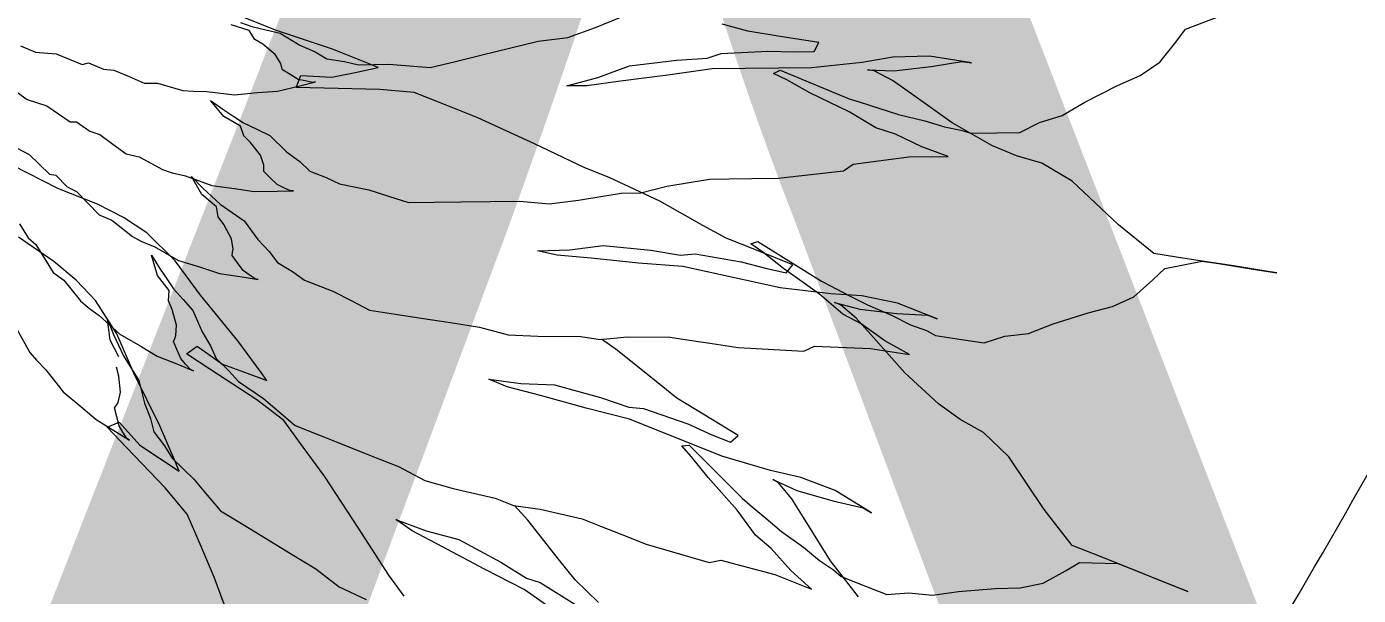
# Model space of a CAD drawing. Extents: x -454308 to 890911, y -14103 to 1343694.
# Drawn here: x 205236.67 to 205241.8, y 658693.7 to 658695.9 of the extents above; entities that cross this region are included whole.
import ezdxf

# ---------------------------------------------------------------- set-up
doc = ezdxf.new("R2010")
doc.units = 0
doc.header["$MEASUREMENT"] = 0
for name, color, linetype, lineweight in [('AR_Vegetacion', 105, 'Continuous', 5), ('TEXTO', 7, 'Continuous', 15), ('Vegetacion_', 105, 'Continuous', 5)]:
    doc.layers.add(name, color=color, linetype=linetype, lineweight=lineweight)
doc.styles.add('ARIAL', font='arial.ttf')

# ---------------------------------------------------------------- blocks, each defined once
blk = doc.blocks.new('AGAVE AZUL')
at = {"layer": 'Vegetacion_', "color": 47}
for p, q in [((1.250113944406621, 1.069685150443547), (1.272055535460822, 1.109182846772455)), ((1.251489041547757, 1.050439851107512), (1.250113944406621, 1.069685150443547)), ((1.252095807576552, 1.020306402144342), (1.251489041547757, 1.050439851107512)), ((1.244728276855312, 0.9934674354408344), (1.252095807576552, 1.020306402144342)), ((1.231914986099582, 0.9670087900121871), (1.244728276855312, 0.9934674354408344)), ((1.215419154963456, 0.9271307724811777), (1.231914986099582, 0.9670087900121871)), ((1.205135907977819, 0.8977592746923619), (1.215419154963456, 0.9271307724811777)), ((1.511243222397752, 0.9157366959661886), (1.471693289175164, 0.8916137875021377)), ((1.498059911362361, 0.907695726473321), (1.517834026017226, 0.91975666099097)), ((1.517834026017226, 0.91975666099097), (1.511243222397752, 0.9157366959661886)), ((1.189795023703482, 0.8742137043118419), (1.205135907977819, 0.8977592746923619)), ((1.458509978139773, 0.8835728179656144), (1.498059911362361, 0.907695726473321)), ((1.471693289175164, 0.8916137875021377), (1.442031265294645, 0.8735218660985993)), ((1.442031265294645, 0.8735218660985993), (1.458509978139773, 0.8835728179656144)), ((1.083227852999698, 0.8760982612548105), (1.040382518025581, 0.8499653702856449)), ((1.049704310717061, 0.8420949789397127), (1.073339943774045, 0.8700672743398172)), ((1.073339943774045, 0.8700672743398172), (1.083227852999698, 0.8760982612548105)), ((1.179895942215808, 0.8502862812420062), (1.189795023703482, 0.8742137043118419)), ((1.413812171318568, 0.8382346988910285), (1.442031265294645, 0.8735218660985993)), ((1.442031265294645, 0.8735218660985993), (1.415664643107448, 0.8574399271710718)), ((1.040382518025581, 0.8499653702856449), (1.008145330823027, 0.8212659377713862)), ((1.15949346346315, 0.8325651067680155), (1.179895942215808, 0.8502862812420062)), ((1.415664643107448, 0.8574399271710718), (1.392593422729988, 0.8433679707195552)), ((1.019477874098811, 0.8101027183111), (1.049704310717061, 0.8420949789397127)), ((1.136178282147739, 0.8123140187344688), (1.15949346346315, 0.8325651067680155)), ((1.223157538683154, 0.8394382216029044), (1.194782619131729, 0.8266489216875925)), ((1.264152106072288, 0.8463669236043643), (1.223157538683154, 0.8394382216029044)), ((1.33898166124709, 0.8422996775880165), (1.264152106072288, 0.8463669236043643)), ((1.392593422729988, 0.8433679707195552), (1.33898166124709, 0.8422996775880165)), ((1.411959699471481, 0.8190294706837449), (1.413812171318568, 0.8382346988910285)), ((1.008145330823027, 0.8212659377713862), (0.9845096977078356, 0.7932936423712817)), ((1.164397903543431, 0.8171547175988962), (1.111508084519301, 0.8074899352031935)), ((1.194782619131729, 0.8266489216875925), (1.164397903543431, 0.8171547175988962)), ((1.40753451740602, 0.7892165426419524), (1.411959699471481, 0.8190294706837449)), ((0.9951202985830605, 0.7907269120732963), (1.019477874098811, 0.8101027183111)), ((1.051305519358721, 0.8024016768722504), (1.02550501388032, 0.8002211163657194)), ((1.111508084519301, 0.8074899352031935), (1.051305519358721, 0.8024016768722504)), ((1.107802449783776, 0.7978862404670508), (1.124904103577137, 0.8076318950443238)), ((1.124904103577137, 0.8076318950443238), (1.136178282147739, 0.8123140187344688)), ((0.9845096977078356, 0.7932936423712817), (0.9431097457418218, 0.7499653169907106)), ((1.001711102202535, 0.7947468771708373), (0.9951202985830605, 0.7907269120732963)), ((1.02550501388032, 0.8002211163657194), (1.001711102202535, 0.7947468771708373)), ((1.056878260395024, 0.774094214921206), (1.085254092642572, 0.788521993203176)), ((1.085254092642572, 0.788521993203176), (1.107802449783776, 0.7978862404670508)), ((1.395795840362553, 0.7639813668174611), (1.40753451740602, 0.7892165426419524)), ((0.9303335234289989, 0.7783250101019803), (0.8907835903228261, 0.754202101710689)), ((0.933065261633601, 0.7664334256078291), (0.9303335234289989, 0.7783250101019803)), ((1.034331410075538, 0.7647312765002425), (1.056878260395024, 0.774094214921206)), ((1.098510134383105, 0.7438253683612857), (1.133485166647006, 0.7742039637487323)), ((1.133485166647006, 0.7742039637487323), (1.102578347024973, 0.7626901239382278)), ((1.133485166647006, 0.7742039637487323), (1.133485166647006, 0.7742039637487323)), ((0.8907835903228261, 0.754202101710689), (0.8578261646907777, 0.7341001977147243)), ((0.9152977406629361, 0.7510788125036925), (0.933065261633601, 0.7664334256078291)), ((1.000511324615218, 0.7506851282778371), (1.011784559697844, 0.7553683379774156)), ((1.011784559697844, 0.7553683379774156), (1.034331410075538, 0.7647312765002425)), ((1.069142427062616, 0.7540880505221139), (1.046596520172898, 0.7447240258734382)), ((1.102578347024973, 0.7626901239382278), (1.069142427062616, 0.7540880505221139)), ((1.378751010808628, 0.7400290364857938), (1.395795840362553, 0.7639813668174611)), ((0.9431097457418218, 0.7499653169907106), (0.8542794997338206, 0.6731916850512789)), ((0.8909401651471853, 0.7317030061640253), (0.9152977406629361, 0.7510788125036925)), ((0.9165368875255808, 0.723736412863218), (1.000511324615218, 0.7506851282778371)), ((1.010630556498654, 0.7390348048902524), (0.9604762047529221, 0.7261322376980388)), ((1.046596520172898, 0.7447240258734382), (1.010630556498654, 0.7390348048902524)), ((1.054021693242248, 0.6949647335968621), (1.098510134383105, 0.7438253683612857)), ((1.355838069110177, 0.7034590239309182), (1.378751010808628, 0.7400290364857938)), ((0.8578261646907777, 0.7341001977147243), (0.829451244790107, 0.721310898061347)), ((0.8508265683194622, 0.6936785307152604), (0.8909401651471853, 0.7317030061640253)), ((0.9132370058796369, 0.7157598068260995), (0.9165368875255808, 0.723736412863218)), ((0.9604762047529221, 0.7261322376980388), (0.9299544941168278, 0.7200613867134962)), ((0.9299544941168278, 0.7200613867134962), (0.9132370058796369, 0.7157598068260995)), ((0.8416606014361605, 0.6790510546234145), (0.8508265683194622, 0.6936785307152604)), ((1.050337646040134, 0.6815440528553154), (1.054021693242248, 0.6949647335968621)), ((1.340802286285907, 0.676212826216215), (1.355838069110177, 0.7034590239309182)), ((0.8160166708403267, 0.6543713984392525), (0.8416606014361605, 0.6790510546234145)), ((0.997106576920487, 0.6250897507816262), (1.050337646040134, 0.6815440528553154)), ((1.321750863222405, 0.6555541743837239), (1.340802286285907, 0.676212826216215)), ((0.7179620173992589, 0.6217309804887918), (0.7413120699930005, 0.6668194389167184)), ((0.8542794997338206, 0.6731916850512789), (0.8194696021382697, 0.6338845528771344)), ((0.7779113714350387, 0.6130542835708184), (0.8160166708403267, 0.6543713984392525)), ((1.308001435536426, 0.6336118265862751), (1.321750863222405, 0.6555541743837239)), ((0.8194696021382697, 0.6338845528771344), (0.7813633480109274, 0.5925651705292694)), ((1.284930214984342, 0.6195398702366219), (1.308001435536426, 0.6336118265862751)), ((0.7005979848909192, 0.5913907515896426), (0.7179620173992589, 0.6217309804887918)), ((0.7582938317209482, 0.578494253448298), (0.7779113714350387, 0.6130542835708184)), ((0.973789888783358, 0.6048373539779277), (0.997106576920487, 0.6250897507816262)), ((1.247341430163942, 0.6195653915892763), (1.199742293450981, 0.6036602695785405)), ((1.207071138778701, 0.5939069673440827), (1.236356431618333, 0.6158947842013731)), ((1.236356431618333, 0.6158947842013731), (1.247341430163942, 0.6195653915892763)), ((1.258565296826418, 0.6034589705341205), (1.284930214984342, 0.6195398702366219)), ((0.9533874099724926, 0.587116179503937), (0.973789888783358, 0.6048373539779277)), ((1.199742293450981, 0.6036602695785405), (1.161910282098688, 0.5828845007308701)), ((1.22818133054534, 0.5939635381764674), (1.246668340871111, 0.6007218509876111)), ((1.246668340871111, 0.6007218509876111), (1.258565296826418, 0.6034589705341205)), ((0.6770007010782138, 0.5655991382482171), (0.7005979848909192, 0.5913907515896426)), ((0.7813633480109274, 0.5925651705292694), (0.7544323132606223, 0.5625828926386021)), ((0.9359006473096088, 0.5719275361734617), (0.9533874099724926, 0.587116179503937)), ((1.161910282098688, 0.5828845007308701), (1.132624989259057, 0.5608966838881315)), ((1.170463775692042, 0.569472500395932), (1.207071138778701, 0.5939069673440827)), ((1.174003452353645, 0.5789938665802765), (1.204387418634724, 0.5884892990106891)), ((1.204387418634724, 0.5884892990106891), (1.22818133054534, 0.5939635381764674)), ((0.6565200429176912, 0.5375332171788614), (0.6770007010782138, 0.5655991382482171)), ((0.736665541306138, 0.5472270514110278), (0.7582938317209482, 0.578494253448298)), ((0.9030714934342541, 0.5331920137650741), (0.9359006473096088, 0.5719275361734617)), ((1.027230950829107, 0.5527366391725081), (1.114522829593625, 0.5653091192762076)), ((1.114522829593625, 0.5653091192762076), (1.126419036416337, 0.568047466873395)), ((1.126419036416337, 0.568047466873395), (1.150211244414095, 0.5735206668141473)), ((1.14239446335705, 0.5560253052644839), (1.170463775692042, 0.569472500395932)), ((1.150211244414095, 0.5735206668141473), (1.174003452353645, 0.5789938665802765)), ((1.210006720735691, 0.5422082623226743), (1.24955665395828, 0.5663311707867251)), ((1.24955665395828, 0.5663311707867251), (1.217162891698536, 0.5601308340083051)), ((1.24955665395828, 0.5663311707867251), (1.24955665395828, 0.5663311707867251)), ((0.7544323132606223, 0.5625828926386021), (0.736665541306138, 0.5472270514110278)), ((1.022647490026429, 0.5454217674523534), (1.027230950829107, 0.5527366391725081)), ((1.076474251924083, 0.5584041946385696), (1.032536150421947, 0.5437223975859524)), ((1.122558267088607, 0.5521348779257096), (1.070954803086352, 0.5477739454327093)), ((1.076481482712552, 0.5462028781876143), (1.076474251924083, 0.5584041946385696)), ((1.132624989259057, 0.5608966838881315), (1.08259480347624, 0.5279075899125019)), ((1.158969373384025, 0.5517487083088781), (1.122558267088607, 0.5521348779257096)), ((1.149716533778701, 0.5584719551225135), (1.14239446335705, 0.5560253052644839)), ((1.174132041749544, 0.5584945090049587), (1.149716533778701, 0.5584719551225135)), ((1.182760832132772, 0.5572231362421007), (1.158969373384025, 0.5517487083088781)), ((1.199767956044525, 0.5548584639873297), (1.174132041749544, 0.5584945090049587)), ((1.217162891698536, 0.5601308340083051), (1.182760832132772, 0.5572231362421007)), ((1.259586503496394, 0.5463743259715557), (1.199767956044525, 0.5548584639873297)), ((1.375550906348508, 0.5525832620005531), (1.34503653930733, 0.5464533634331019)), ((1.417057502898388, 0.5501824515486078), (1.375550906348508, 0.5525832620005531)), ((1.489089142240118, 0.5295076413567585), (1.417057502898388, 0.5501824515486078)), ((1.614815788285341, 0.5430465150966484), (1.658753889845684, 0.5577283121783694)), ((1.673399923660327, 0.5626222445243911), (1.629461822158191, 0.5479404474135663)), ((1.658753889845684, 0.5577283121783694), (1.680721994140185, 0.5650688944115245)), ((1.680721994140185, 0.5650688944115245), (1.673399923660327, 0.5626222445243911)), ((0.6360393848153763, 0.5094672960367461), (0.6565200429176912, 0.5375332171788614)), ((1.032536150421947, 0.5437223975859524), (0.9959220123128034, 0.5314878829631198)), ((1.039848145272117, 0.5468762304044503), (1.022647490026429, 0.5454217674523534)), ((1.027664472581819, 0.5217565019374888), (1.055733784800395, 0.5352036971416965)), ((1.070954803086352, 0.5477739454327093), (1.039848145272117, 0.5468762304044503)), ((1.055733784800395, 0.5352036971416965), (1.076481482712552, 0.5462028781876143)), ((1.157995418820065, 0.501447895232559), (1.210006720735691, 0.5422082623226743)), ((1.313298960973043, 0.5439841598090425), (1.259586503496394, 0.5463743259715557)), ((1.34503653930733, 0.5464533634331019), (1.313298960973043, 0.5439841598090425)), ((1.561122218496166, 0.5088348279932688), (1.596508719376288, 0.5369292577779561)), ((1.596508719376288, 0.5369292577779561), (1.567216651688796, 0.5271413930859126)), ((1.629461822158191, 0.5479404474135663), (1.596508719376288, 0.5369292577779561)), ((1.596508719376288, 0.5369292577779561), (1.614815788285341, 0.5430465150966484)), ((0.8848139495239593, 0.5071149982504721), (0.9030714934342541, 0.5331920137650741)), ((0.9654076452134177, 0.5253579844102205), (0.9080390344606712, 0.51432424108134)), ((0.9959220123128034, 0.5314878829631198), (0.9654076452134177, 0.5253579844102205)), ((1.08259480347624, 0.5279075899125019), (0.978863361175172, 0.4729094896574679)), ((0.9800725666573271, 0.49365006341759), (1.027664472581819, 0.5217565019374888)), ((1.541585619153921, 0.5185768533665396), (1.489089142240118, 0.5295076413567585)), ((1.567216651688796, 0.5271413930859126), (1.541585619153921, 0.5185768533665396)), ((0.6178340938058682, 0.4845194523186365), (0.6360393848153763, 0.5094672960367461)), ((0.9080390344606712, 0.51432424108134), (0.8445711085805669, 0.4971845173240581)), ((0.8673256800393574, 0.4919250460916373), (0.8848139495239593, 0.5071149982504721)), ((1.555027785361744, 0.490528262929729), (1.561122218496166, 0.5088348279932688)), ((0.8152790408930741, 0.4873966525155993), (0.7518115709535778, 0.4702555643125379)), ((0.8445711085805669, 0.4971845173240581), (0.8152790408930741, 0.4873966525155993)), ((0.8344965261640027, 0.4531895237560093), (0.8673256800393574, 0.4919250460916373)), ((0.9678715876652859, 0.4814388343475002), (0.9800725666573271, 0.49365006341759)), ((1.090228095650673, 0.4420388590333459), (1.152125602820888, 0.4888291737697728)), ((1.152125602820888, 0.4888291737697728), (1.157995418820065, 0.501447895232559)), ((1.544056792394258, 0.4624563867801044), (1.555027785361744, 0.490528262929729)), ((0.5996288029127754, 0.4595716086732864), (0.6178340938058682, 0.4845194523186365)), ((0.978863361175172, 0.4729094896574679), (0.9361547899316065, 0.4423684099419916)), ((0.9373639954719692, 0.4631089835856983), (0.9678715876652859, 0.4814388343475002)), ((0.5797409953083843, 0.4454085353318078), (0.5996288029127754, 0.4595716086732864)), ((0.7518115709535778, 0.4702555643125379), (0.6810215746518224, 0.4506691905808111)), ((0.8909943890757859, 0.4313445789121033), (0.9373639954719692, 0.4631089835856983)), ((1.526979253569152, 0.4404798468131048), (1.544056792394258, 0.4624563867801044)), ((0.559855526429601, 0.4312462261987093), (0.5797409953083843, 0.4454085353318078)), ((0.6810215746518224, 0.4506691905808111), (0.6407445084187202, 0.4372107184572087)), ((0.8107956725289114, 0.4274930520005), (0.8344965261640027, 0.4531895237560093)), ((0.9361547899316065, 0.4423684099419916), (0.8897837464464828, 0.4106020081635506)), ((1.063861473463476, 0.4259569200476108), (1.090228095650673, 0.4420388590333459)), ((1.505016031267587, 0.4209386798720516), (1.526979253569152, 0.4404798468131048)), ((0.5331416171393357, 0.4077289205997658), (0.559855526429601, 0.4312462261987093)), ((0.604130370367784, 0.4249762038634799), (0.5711821494041942, 0.4017644295490754)), ((0.6407445084187202, 0.4372107184572087), (0.604130370367784, 0.4249762038634799)), ((0.7820347314118408, 0.407622285256366), (0.8107956725289114, 0.4274930520005)), ((0.8641546069411561, 0.4020381010159326), (0.8909943890757859, 0.4313445789121033)), ((1.040790253086016, 0.4118849636834057), (1.063861473463476, 0.4259569200476108)), ((0.5418779689352959, 0.416378466074093), (0.4979398675495759, 0.4016966690360277)), ((0.5357839916832745, 0.3980705365211179), (0.5528629675973207, 0.4200490734328923)), ((0.5528629675973207, 0.4200490734328923), (0.5418779689352959, 0.416378466074093)), ((0.8897837464464828, 0.4106020081635506), (0.8568374183960259, 0.3873908664354531)), ((1.021016138489358, 0.3998240291512047), (1.040790253086016, 0.4118849636834057)), ((1.474515213980339, 0.3904088770032104), (1.505016031267587, 0.4209386798720516)), ((0.4979398675495759, 0.4016966690360277), (0.4332564171054401, 0.3760149591362278)), ((0.5001956189516932, 0.3887593826184457), (0.5178068825625814, 0.3998027663728863)), ((0.5178068825625814, 0.3998027663728863), (0.5331416171393357, 0.4077289205997658)), ((0.5187064529163763, 0.3760939964959107), (0.5357839916832745, 0.3980705365211179)), ((0.5711821494041942, 0.4017644295490754), (0.5199359831749462, 0.360234713920363)), ((0.7558038338902406, 0.3848386659337848), (0.7820347314118408, 0.407622285256366)), ((0.8360901765991002, 0.3763903211329307), (0.8641546069411561, 0.4020381010159326)), ((0.982188896741718, 0.3671034034887271), (1.021016138489358, 0.3998240291512047)), ((1.336040332214907, 0.3948758988080954), (1.286455779802054, 0.3871284555898455)), ((1.292056124832015, 0.376289866555453), (1.324597136583179, 0.3930879325307615)), ((1.324597136583179, 0.3930879325307615), (1.336040332214907, 0.3948758988080954)), ((0.4386082876008004, 0.3763524585920095), (0.4655671038781293, 0.3805746148973412)), ((0.4655671038781293, 0.3805746148973412), (0.4840196260483935, 0.3862256135289499)), ((0.4840196260483935, 0.3862256135289499), (0.5001956189516932, 0.3887593826184457)), ((0.7295729364268482, 0.3620550466839632), (0.7558038338902406, 0.3848386659337848)), ((0.8568374183960259, 0.3873908664354531), (0.8360901765991002, 0.3763903211329307)), ((1.286455779802054, 0.3871284555898455), (1.245689705014229, 0.3729502747992228)), ((1.453774746973068, 0.367208379549993), (1.474515213980339, 0.3904088770032104)), ((0.4332564171054401, 0.3760149591362278), (0.3856572803924792, 0.3601098371109401)), ((0.40793765662238, 0.3605009979037277), (0.423272391082719, 0.3684271523052303)), ((0.423272391082719, 0.3684271523052303), (0.4386082876008004, 0.3763524585920095)), ((0.4894211601931602, 0.354106179682276), (0.5187064529163763, 0.3760939964959107)), ((0.7062562484061345, 0.3418026499384723), (0.7295729364268482, 0.3620550466839632)), ((0.9598396188230254, 0.3444349579476693), (0.982188896741718, 0.3671034034887271)), ((1.157368187210523, 0.3630553201764997), (1.111597376002464, 0.3559037629856903)), ((1.155341271776706, 0.351023537627043), (1.157368187210523, 0.3630553201764997)), ((1.245689705014229, 0.3729502747992228), (1.21314869337948, 0.3561522087074991)), ((1.251887630613055, 0.3583000282342255), (1.292056124832015, 0.376289866555453)), ((1.430591118114535, 0.3513258112761832), (1.453774746973068, 0.367208379549993)), ((0.4087777528329752, 0.3551094607209961), (0.3880510255694389, 0.3463395368999045)), ((0.3948771271971054, 0.3556937690264022), (0.40793765662238, 0.3605009979037277)), ((0.4204029966495, 0.3514046148593479), (0.4087777528329752, 0.3551094607209961)), ((0.4311858200235292, 0.3530930021333916), (0.4204029966495, 0.3514046148593479)), ((0.450478438520804, 0.3533524634804053), (0.4311858200235292, 0.3530930021333916)), ((0.4621036822791211, 0.3496476176187571), (0.450478438520804, 0.3533524634804053)), ((0.4652191458735615, 0.3473741578018235), (0.4621036822791211, 0.3496476176187571)), ((0.4683357714675367, 0.3450998500447895), (0.4652191458735615, 0.3473741578018235)), ((0.4791209333925508, 0.3467890016581805), (0.4683357714675367, 0.3450998500447895)), ((0.489903756941203, 0.3484773887430492), (0.4791209333925508, 0.3467890016581805)), ((0.4943117256625555, 0.3394702219193277), (0.4894211601931602, 0.354106179682276)), ((0.4975722935050726, 0.3524408480843704), (0.489903756941203, 0.3484773887430492)), ((0.5199359831749462, 0.360234713920363), (0.4943117256625555, 0.3394702219193277)), ((0.4961370080709457, 0.343928773287189), (0.5075161972781643, 0.3595223848060414)), ((0.5052396536339074, 0.356402695102588), (0.4975722935050726, 0.3524408480843704)), ((0.5075161972781643, 0.3595223848060414), (0.5052396536339074, 0.356402695102588)), ((0.9839415344758891, 0.347671533072571), (0.9608301580883563, 0.3454396429842745)), ((1.042346758767962, 0.3489871255842445), (0.9839415344758891, 0.347671533072571)), ((1.073456019337755, 0.3499442860447743), (1.042346758767962, 0.3489871255842445)), ((1.111597376002464, 0.3559037629856903), (1.073456019337755, 0.3499442860447743)), ((1.133050266769715, 0.3436370607923891), (1.155341271776706, 0.351023537627043)), ((1.21314869337948, 0.3561522087074991), (1.158319092763122, 0.3319651315359806)), ((1.221969365025871, 0.349720357957267), (1.251887630613055, 0.3583000282342255)), ((1.229596847726498, 0.350912130157667), (1.221969365025871, 0.349720357957267)), ((1.253674456384033, 0.3468641318868322), (1.229596847726498, 0.350912130157667)), ((1.278345479804557, 0.3390052811118949), (1.253674456384033, 0.3468641318868322)), ((1.41228893114021, 0.3330079693078005), (1.430591118114535, 0.3513258112761832)), ((0.4802082608221099, 0.3221006191852211), (0.4961370080709457, 0.343928773287189)), ((0.4943117256625555, 0.3394702219193277), (0.4943117256625555, 0.3394702219193277)), ((0.4943117256625555, 0.3394702219193277), (0.4943117256625555, 0.3394702219193277)), ((0.4943117256625555, 0.3394702219193277), (0.4943117256625555, 0.3394702219193277)), ((0.4943117256625555, 0.3394702219193277), (0.4943117256625555, 0.3394702219193277)), ((0.4943117256625555, 0.3394702219193277), (0.4943117256625555, 0.3394702219193277)), ((0.4943117256625555, 0.3394702219193277), (0.4943117256625555, 0.3394702219193277)), ((0.4943117256625555, 0.3394702219193277), (0.4943117256625555, 0.3394702219193277)), ((0.4943117256625555, 0.3394702219193277), (0.4943117256625555, 0.3394702219193277)), ((0.6829395603272133, 0.3215502529164951), (0.7062562484061345, 0.3418026499384723)), ((0.9012365585076623, 0.2996523584261013), (0.9400638001970947, 0.3323729841322347)), ((0.9400638001970947, 0.3323729841322347), (0.9598396188230254, 0.3444349579476693)), ((1.158319092763122, 0.3319651315359806), (1.046870649617631, 0.2950294077272702)), ((1.051520533335861, 0.3152781647477241), (1.103132001298945, 0.3350573905154306)), ((1.103132001298945, 0.3350573905154306), (1.133050266769715, 0.3436370607923891)), ((1.335912589682266, 0.3206676946829248), (1.278345479804557, 0.3390052811118949)), ((1.386657898547128, 0.3244434295447718), (1.41228893114021, 0.3330079693078005)), ((0.4634370788116939, 0.3056632380721567), (0.4802082608221099, 0.3221006191852211)), ((0.6603912031860091, 0.3121860056526202), (0.6829395603272133, 0.3215502529164951)), ((1.037454591307323, 0.3052718026556249), (1.051520533335861, 0.3152781647477241)), ((1.114447144558653, 0.3107676701147284), (1.120548352657352, 0.3168742831294367)), ((1.120548352657352, 0.3168742831294367), (1.208443443290889, 0.3096360238232592)), ((1.32563060161192, 0.3121856293109886), (1.345159969874658, 0.3146449204614328)), ((1.388474963081535, 0.3093567316645931), (1.335912589682266, 0.3206676946829248)), ((1.345159969874658, 0.3146449204614328), (1.357367723889183, 0.3146561973662756)), ((1.357367723889183, 0.3146561973662756), (1.386657898547128, 0.3244434295447718)), ((0.4443917060852982, 0.2861093918290862), (0.4634370788116939, 0.3056632380721567)), ((0.606554311234504, 0.2858640665763232), (0.6378452962380834, 0.302821981091256)), ((0.6378452962380834, 0.302821981091256), (0.6603912031860091, 0.3121860056526202)), ((0.8735835813567974, 0.2782665695667674), (0.9012365585076623, 0.2996523584261013)), ((1.004318193125073, 0.2922842808293353), (1.037454591307323, 0.3052718026556249)), ((1.131538233254105, 0.3083443058239936), (1.114447144558653, 0.3107676701147284)), ((1.162059831083752, 0.3022728878095222), (1.131538233254105, 0.3083443058239936)), ((1.213334008702077, 0.2950000661039667), (1.162059831083752, 0.3022728878095222)), ((1.208443443290889, 0.3096360238232592), (1.220650741364807, 0.3096486651593295)), ((1.220650741364807, 0.3096486651593295), (1.245064356306102, 0.3096705863536044)), ((1.245064356306102, 0.3096705863536044), (1.269477971130982, 0.3096925075042236)), ((1.269477971130982, 0.3096925075042236), (1.301215093641076, 0.3121630756031664)), ((1.301215093641076, 0.3121630756031664), (1.32563060161192, 0.3121856293109886)), ((0.4168377004680224, 0.2679836235001858), (0.4443917060852982, 0.2861093918290862)), ((0.5898368228808977, 0.2815624868053419), (0.606554311234504, 0.2858640665763232)), ((0.9533021117094904, 0.2686945108398504), (1.004318193125073, 0.2922842808293353)), ((1.046870649617631, 0.2950294077272702), (0.999668309406843, 0.2720355238670891)), ((1.248739397211466, 0.2864926425936574), (1.213334008702077, 0.2950000661039667)), ((1.273152556153946, 0.2865159282046079), (1.248739397211466, 0.2864926425936574)), ((1.307335189310834, 0.2816678351919109), (1.273152556153946, 0.2865159282046079)), ((0.4046184296021238, 0.2577840092671977), (0.4168377004680224, 0.2679836235001858)), ((0.4601613556151278, 0.2660189485868614), (0.4739655780140311, 0.2677882197858708)), ((0.4739655780140311, 0.2677882197858708), (0.4906830663094297, 0.2720897996587155)), ((0.4906830663094297, 0.2720897996587155), (0.5074014979763888, 0.2763902932747442)), ((0.5074014979763888, 0.2763902932747442), (0.5346223837113939, 0.274485624377121)), ((0.5346223837113939, 0.274485624377121), (0.5538708591484465, 0.2758732657930523)), ((0.5538708591484465, 0.2758732657930523), (0.5702041820040904, 0.2747307707140862)), ((0.5702041820040904, 0.2747307707140862), (0.5898368228808977, 0.2815624868053419)), ((0.8419125106884167, 0.2634685154444014), (0.8735835813567974, 0.2782665695667674)), ((0.9219523173524067, 0.2442725138207607), (0.9533021117094904, 0.2686945108398504)), ((0.999668309406843, 0.2720355238670891), (0.9486504781525582, 0.248444024426135)), ((1.296357421437278, 0.265795911236637), (1.340295522939414, 0.2804777082892542)), ((1.340295522939414, 0.2804777082892542), (1.307335189310834, 0.2816678351919109)), ((1.340295522939414, 0.2804777082892542), (1.340295522939414, 0.2804777082892542)), ((0.3946745258290321, 0.250702472661942), (0.4046184296021238, 0.2577840092671977)), ((0.4271111081470735, 0.2628622586889833), (0.446358640154358, 0.2642509861871076)), ((0.4514187277527526, 0.2584252813212515), (0.4271111081470735, 0.2628622586889833)), ((0.4271111081470735, 0.2628622586889833), (0.4271111081470735, 0.2628622586889833)), ((0.4271111081470735, 0.2628622586889833), (0.4271111081470735, 0.2628622586889833)), ((0.446358640154358, 0.2642509861871076), (0.4601613556151278, 0.2660189485868614)), ((0.4735804690863006, 0.2623452311345318), (0.4514187277527526, 0.2584252813212515)), ((0.4514187277527526, 0.2584252813212515), (0.4514187277527526, 0.2584252813212515)), ((0.4840848098392598, 0.2561378963982861), (0.4735804690863006, 0.2623452311345318)), ((0.494972372718621, 0.2553757225214213), (0.4840848098392598, 0.2561378963982861)), ((0.5138357393443584, 0.2513203752278059), (0.494972372718621, 0.2553757225214213)), ((0.5243400799809024, 0.245113040535216), (0.5138357393443584, 0.2513203752278059)), ((0.8122504868661053, 0.2453765939972072), (0.8419125106884167, 0.2634685154444014)), ((1.236557305732276, 0.2376795601121557), (1.296357421437278, 0.265795911236637)), ((0.3540599909611046, 0.2277694753975084), (0.3662792619434185, 0.237969089543185)), ((0.3662792619434185, 0.237969089543185), (0.3946745258290321, 0.250702472661942)), ((0.5268691805540584, 0.2422012742426887), (0.5243400799809024, 0.245113040535216)), ((0.5293992243823595, 0.2392884217806568), (0.5268691805540584, 0.2422012742426887)), ((0.5402892373967916, 0.2385264707372698), (0.5293992243823595, 0.2392884217806568)), ((0.5511768003925681, 0.2377642968167493), (0.5402892373967916, 0.2385264707372698)), ((0.5595367695204914, 0.239915198104427), (0.5511768003925681, 0.2377642968167493)), ((0.5562368878163397, 0.2319385920382047), (0.5708109479746781, 0.2445973217654682)), ((0.5678952320013195, 0.2420647904473299), (0.5595367695204914, 0.239915198104427)), ((0.5708109479746781, 0.2445973217654682), (0.5678952320013195, 0.2420647904473299)), ((0.7825884628109634, 0.2272846725063573), (0.8122504868661053, 0.2453765939972072)), ((0.890004942251835, 0.22366217428862), (0.9219523173524067, 0.2442725138207607)), ((0.9486504781525582, 0.248444024426135), (0.9122957253130153, 0.2310500723360747)), ((1.228017817775253, 0.2266902916853724), (1.236557305732276, 0.2376795601121557)), ((0.3171584474039264, 0.2164673946062976), (0.3356086310232058, 0.2221176288403512)), ((0.3356086310232058, 0.2221176288403512), (0.3540599909611046, 0.2277694753975084)), ((0.5358359158854, 0.2142187263343658), (0.5562368878163397, 0.2319385920382047)), ((0.7562218406237662, 0.211202733549726), (0.7825884628109634, 0.2272846725063573)), ((0.9122957253130153, 0.2310500723360747), (0.890004942251835, 0.22366217428862)), ((1.157234596437775, 0.1949039658029506), (1.228017817775253, 0.2266902916853724)), ((0.2887631836347282, 0.2037340114002291), (0.3072145436890423, 0.2093858580010419)), ((0.3072145436890423, 0.2093858580010419), (0.3171584474039264, 0.2164673946062976)), ((0.5158176026307046, 0.2019416266521148), (0.5358359158854, 0.2142187263343658)), ((0.7298552185529843, 0.1951207946221984), (0.7562218406237662, 0.211202733549726)), ((0.2527005597366951, 0.1870387811613909), (0.2842112727230415, 0.1974962443309778)), ((0.2842112727230415, 0.1974962443309778), (0.2887631836347282, 0.2037340114002291)), ((0.4928865868714638, 0.187134613366652), (0.5158176026307046, 0.2019416266521148)), ((0.6822698478354141, 0.1841721274067822), (0.7060613067587838, 0.1896465554418683)), ((0.7060613067587838, 0.1896465554418683), (0.7298552185529843, 0.1951207946221984)), ((1.127942528750282, 0.1851161010672513), (1.157234596437775, 0.1949039658029506)), ((0.2143613922526129, 0.1672238611608918), (0.232812752306927, 0.1728757077762566)), ((0.232812752306927, 0.1728757077762566), (0.2527005597366951, 0.1870387811613909)), ((0.4477923227823339, 0.1684063415850687), (0.4619807106209919, 0.1756196876776812)), ((0.4619807106209919, 0.1756196876776812), (0.4928865868714638, 0.187134613366652)), ((0.4910508025204763, 0.1714753111264145), (0.4678230073768646, 0.1799024502506654)), ((0.4678230073768646, 0.1799024502506654), (0.4678230073768646, 0.1799024502506654)), ((0.4678230073768646, 0.1799024502506654), (0.4678230073768646, 0.1799024502506654)), ((0.4678230073768646, 0.1799024502506654), (0.4870327093522064, 0.1780630457760708)), ((0.4870327093522064, 0.1780630457760708), (0.5009370079496875, 0.1775052587290702)), ((0.5009370079496875, 0.1775052587290702), (0.5148430105764419, 0.1769485108779918)), ((0.5148430105764419, 0.1769485108779918), (0.5320436658221297, 0.1784029738009849)), ((0.5320436658221297, 0.1784029738009849), (0.5492450702004135, 0.1798562085568847)), ((0.5492450702004135, 0.1798562085568847), (0.5757675181375816, 0.173440280075738)), ((0.5757675181375816, 0.173440280075738), (0.5949779690708965, 0.1715996475068096)), ((0.6485897305537947, 0.1726679405946925), (0.6822698478354141, 0.1841721274067822)), ((1.080343392037321, 0.1692109790710674), (1.102311496448237, 0.1765515613333264)), ((1.102311496448237, 0.1765515613333264), (1.127942528750282, 0.1851161010672513)), ((0.3918080457951874, 0.1504400207595609), (0.4059964334592223, 0.1576533669831406)), ((0.4059964334592223, 0.1576533669831406), (0.4365181442117319, 0.1637242179531313)), ((0.4365181442117319, 0.1637242179531313), (0.4477923227823339, 0.1684063415850687)), ((0.5135559061891399, 0.1716458892442461), (0.4910508025204763, 0.1714753111264145)), ((0.4910508025204763, 0.1714753111264145), (0.4910508025204763, 0.1714753111264145)), ((0.5228784480132163, 0.1637742697312206), (0.5135559061891399, 0.1716458892442461)), ((0.533486595726572, 0.1612077282006794), (0.5228784480132163, 0.1637742697312206)), ((0.5514099425636232, 0.1540644738815899), (0.533486595726572, 0.1612077282006794)), ((0.5949779690708965, 0.1715996475068096), (0.6108922693529166, 0.1677502604979964)), ((0.6108922693529166, 0.1677502604979964), (0.6313890753081068, 0.1712134778463223)), ((0.6313890753081068, 0.1712134778463223), (0.6485897305537947, 0.1726679405946925)), ((1.035189766029362, 0.1459871959777956), (1.080343392037321, 0.1692109790710674)), ((0.3169628521427512, 0.1365292701339058), (0.3227927776169963, 0.1415930238545116)), ((0.3227927776169963, 0.1415930238545116), (0.3420403097406961, 0.1429817512653244)), ((0.3420403097406961, 0.1429817512653244), (0.3533144882530905, 0.1476638749118138)), ((0.3533144882530905, 0.1476638749118138), (0.3725605135550722, 0.1490512934651633)), ((0.3725605135550722, 0.1490512934651633), (0.3918080457951874, 0.1504400207595609)), ((0.5607324842712842, 0.146192854266701), (0.5514099425636232, 0.1540644738815899)), ((0.5627407818101346, 0.1429002150653105), (0.5607324842712842, 0.146192854266701)), ((0.5647498285397887, 0.1396063476386189), (0.5627407818101346, 0.1429002150653105)), ((1.008342753222678, 0.1288820346489956), (1.035189766029362, 0.1459871959777956)), ((0.2613642475334927, 0.1240083329867048), (0.2839126045582816, 0.1333725803233392)), ((0.2839126045582816, 0.1333725803233392), (0.3169628521427512, 0.1365292701339058)), ((0.5753604292985983, 0.1370396174570487), (0.5647498285397887, 0.1396063476386189)), ((0.5669171538902447, 0.113814423992153), (0.5899866703548469, 0.1278853410731244)), ((0.5859685769537464, 0.134473075853748), (0.5753604292985983, 0.1370396174570487)), ((0.5945701310993172, 0.1352002129387984), (0.5859685769537464, 0.134473075853748)), ((0.5899866703548469, 0.1278853410731244), (0.6064670871128328, 0.1379373324707558)), ((0.6031699814484455, 0.135926310565992), (0.5945701310993172, 0.1352002129387984)), ((0.6064670871128328, 0.1379373324707558), (0.6031699814484455, 0.135926310565992)), ((0.986372755956836, 0.1215408198586374), (1.008342753222678, 0.1288820346489956)), ((1.032558791572228, 0.126654651347053), (1.009532636264339, 0.1296401504332607)), ((1.089782907569315, 0.114894484035176), (1.032558791572228, 0.126654651347053)), ((0.2421167152933776, 0.1226196057068591), (0.2613642475334927, 0.1240083329867048)), ((0.5451322887092829, 0.1050463175452023), (0.5669171538902447, 0.113814423992153)), ((0.9412191300070845, 0.09831703675081371), (0.986372755956836, 0.1215408198586374)), ((1.120320317451842, 0.1088804291030101), (1.089782907569315, 0.114894484035176)), ((0.4707715219119564, 0.09499927529759589), (0.4380306789535098, 0.09102386339145596)), ((0.5176120309624821, 0.09159017439742456), (0.4707715219119564, 0.09499927529759589)), ((0.4876607125042938, 0.08806770287264953), (0.5200537256896496, 0.09426926778905909)), ((0.5200537256896496, 0.09426926778905909), (0.5451322887092829, 0.1050463175452023)), ((0.909488782461267, 0.0836465165593836), (0.9412191300070845, 0.09831703675081371)), ((1.158829316322226, 0.1061720226971374), (1.120320317451842, 0.1088804291030101)), ((0.4043813304742798, 0.08329872491231072), (0.3567520461510867, 0.06705119300386286)), ((0.3639577276189812, 0.07588139257495641), (0.3758546835160814, 0.0786185120632581)), ((0.3758546835160814, 0.0786185120632581), (0.3950626814621501, 0.07677806842184509)), ((0.4380306789535098, 0.09102386339145596), (0.4043813304742798, 0.08329872491231072)), ((0.4142723833792843, 0.07493866390359472), (0.4294647410861216, 0.07968576602797839)), ((0.4294647410861216, 0.07968576602797839), (0.4605713990749791, 0.08058348104168545)), ((0.4605713990749791, 0.08058348104168545), (0.4724683548556641, 0.08332060067550628)), ((0.4724683548556641, 0.08332060067550628), (0.4876607125042938, 0.08806770287264953)), ((0.5663870022399351, 0.07977269196635461), (0.5176120309624821, 0.09159017439742456)), ((0.6348297849181108, 0.06715982262903708), (0.5663870022399351, 0.07977269196635461)), ((0.8753129242686555, 0.07629465743593755), (0.909488782461267, 0.0836465165593836)), ((1.075252162583638, 0.07337557020582608), (1.09119743242627, 0.07998816237886786)), ((1.09119743242627, 0.07998816237886786), (1.145922488474753, 0.0877424917089229)), ((0.281247605686076, 0.07062274508280098), (0.3050415175384842, 0.07609698411761201)), ((0.3567520461510867, 0.06705119300386286), (0.2978648012503982, 0.05353278531038086)), ((0.3050415175384842, 0.07609698411761201), (0.3381555181113072, 0.07369979263967252)), ((0.3381555181113072, 0.07369979263967252), (0.3447480256436393, 0.07772079702044721)), ((0.3447480256436393, 0.07772079702044721), (0.3639577276189812, 0.07588139257495641)), ((0.3950626814621501, 0.07677806842184509), (0.4142723833792843, 0.07493866390359472)), ((0.5127683437312953, 0.06497586628756835), (0.4920089892111719, 0.07837722223121091)), ((0.4920089892111719, 0.07837722223121091), (0.4920089892111719, 0.07837722223121091)), ((0.4920089892111719, 0.07837722223121091), (0.4920089892111719, 0.07837722223121091)), ((0.4920089892111719, 0.07837722223121091), (0.5103228330845013, 0.07229452744286391)), ((0.5103228330845013, 0.07229452744286391), (0.5237514494801871, 0.06864584119102801)), ((0.5347432229900733, 0.06011649648644379), (0.5127683437312953, 0.06497586628756835)), ((0.5127683437312953, 0.06497586628756835), (0.5127683437312953, 0.06497586628756835)), ((0.5237514494801871, 0.06864584119102801), (0.5371819587890059, 0.06499778745273943)), ((0.5371819587890059, 0.06499778745273943), (0.5542730473680422, 0.06257442313290085)), ((0.6798532829852775, 0.05625126874292619), (0.6348297849181108, 0.06715982262903708)), ((0.8094067184138112, 0.05427227809195756), (0.8423598213121295, 0.06528346771301585)), ((0.8423598213121295, 0.06528346771301585), (0.8753129242686555, 0.07629465743593755)), ((0.9850566504755989, 0.05651414324165671), (1.040052292286418, 0.06811574643870699)), ((1.040052292286418, 0.06811574643870699), (1.075252162583638, 0.07337557020582608)), ((1.19902541639749, 0.07240442841066397), (1.08214319817489, 0.06128911365158274)), ((0.5420725242001936, 0.05036182980620652), (0.5347432229900733, 0.06011649648644379)), ((0.551839649269823, 0.04549118302747956), (0.5420725242001936, 0.05036182980620652)), ((0.5542730473680422, 0.06257442313290085), (0.5713645918294787, 0.06014969448369811)), ((0.5713645918294787, 0.06014969448369811), (0.5957845257944427, 0.04797302787119406)), ((0.5957845257944427, 0.04797302787119406), (0.6140988256083801, 0.04188896872437908)), ((0.6649629019084387, 0.04397961881113588), (0.6911096425028518, 0.05352401277559693)), ((0.6911096425028518, 0.05352401277559693), (0.6798532829852775, 0.05625126874292619)), ((0.780114650784526, 0.04448441339991405), (0.8094067184138112, 0.05427227809195756)), ((0.9490448217256926, 0.03970962800303823), (0.9850566504755989, 0.05651414324165671)), ((1.030998058035038, 0.04941669787149294), (0.9760003244737163, 0.03781379958309117)), ((1.08214319817489, 0.06128911365158274), (1.030998058035038, 0.04941669787149294)), ((0.5677152134594508, 0.0345258327688498), (0.551839649269823, 0.04549118302747956)), ((0.5750445146695711, 0.02477116610316443), (0.5677152134594508, 0.0345258327688498)), ((0.6023261233931407, 0.03136966981037403), (0.6388184396200813, 0.03443615311334725)), ((0.6140988256083801, 0.04188896872437908), (0.6287516344455071, 0.03458294887605007)), ((0.6287516344455071, 0.03458294887605007), (0.6495042141177692, 0.03338154517041403)), ((0.6388184396200813, 0.03443615311334725), (0.6649629019084387, 0.04397961881113588)), ((0.6495042141177692, 0.03338154517041403), (0.6665953026968054, 0.03095818079236778)), ((0.6665953026968054, 0.03095818079236778), (0.7019939163001254, 0.03465070938909776)), ((0.7019939163001254, 0.03465070938909776), (0.7264070752426051, 0.03467399502915214)), ((0.7264070752426051, 0.03467399502915214), (0.7508225832134485, 0.03469654873697436)), ((0.7508225832134485, 0.03469654873697436), (0.780114650784526, 0.04448441339991405)), ((0.913301688444335, 0.02675396173071931), (0.9490448217256926, 0.03970962800303823)), ((0.9760003244737163, 0.03781379958309117), (0.9366793669760227, 0.02897751467753551)), ((0.5762668141396716, 0.02111319990581251), (0.5750445146695711, 0.02477116610316443)), ((0.5774895694921724, 0.01745386930633686), (0.5762668141396716, 0.02111319990581251)), ((0.5872590435901657, 0.01258249085731222), (0.5774895694921724, 0.01745386930633686)), ((0.5986924403114244, 0.01637216201561387), (0.6023261233931407, 0.03136966981037403)), ((0.631433283444494, 0.02034757416913635), (0.5986924403114244, 0.01637216201561387)), ((0.5986924403114244, 0.01637216201561387), (0.5986924403114244, 0.01637216201561387)), ((0.5986924403114244, 0.01637216201561387), (0.5986924403114244, 0.01637216201561387)), ((0.5986924403114244, 0.01637216201561387), (0.5986924403114244, 0.01637216201561387)), ((0.5986924403114244, 0.01637216201561387), (0.5986924403114244, 0.01637216201561387)), ((0.5986924403114244, 0.01637216201561387), (0.5986924403114244, 0.01637216201561387)), ((0.5986924403114244, 0.01637216201561387), (0.5986924403114244, 0.01637216201561387)), ((0.5986924403114244, 0.01637216201561387), (0.5986924403114244, 0.01637216201561387)), ((0.5986924403114244, 0.01637216201561387), (0.5986924403114244, 0.01637216201561387)), ((0.6969133683596738, 0.02830026618539705), (0.631433283444494, 0.02034757416913635)), ((0.7371590974507853, 0.03045735091654933), (0.6969133683596738, 0.02830026618539705)), ((0.774677709385287, 0.02136712433639332), (0.7371590974507853, 0.03045735091654933)), ((0.8159497341839597, 0.01136749922807212), (0.774677709385287, 0.02136712433639332)), ((0.9366793669760227, 0.02897751467753551), (0.913301688444335, 0.02675396173071931)), ((0.3492236918536946, 0.006259954952838598), (0.3675375358434394, 0.0001772601499396842)), ((0.3675375358434394, 0.0001772601499396842), (0.3797452896251343, 0.0001885369820229243)), ((0.3797452896251343, 0.0001885369820229243), (0.3980572405853309, -0.005894790363527136)), ((0.573842540034093, -0.008170724311639788), (0.5994716794230044, 0.0003931828796339687)), ((0.5970261687180027, 0.007711843962169951), (0.5872590435901657, 0.01258249085731222)), ((0.6055728874634951, 0.006499795879790327), (0.5970261687180027, 0.007711843962169951)), ((0.5994716794230044, 0.0003931828796339687), (0.617780641419813, 0.006511072682769736)), ((0.6141177133540623, 0.00528711524020764), (0.6055728874634951, 0.006499795879790327)), ((0.617780641419813, 0.006511072682769736), (0.6141177133540623, 0.00528711524020764)), ((0.8863269793218933, -0.009653751712903613), (0.8159497341839597, 0.01136749922807212)), ((0.4085967029677704, -0.001619756603759015), (0.3585419357987121, -0.006820843078457983)), ((0.3980572405853309, -0.005894790363527136), (0.4163710847496986, -0.01197748526828946)), ((0.4431214211508632, -0.001603973669261904), (0.4085967029677704, -0.001619756603759015)), ((0.4163710847496986, -0.01197748526828946), (0.4322398738004267, -0.01074288333256845)), ((0.4322398738004267, -0.01074288333256845), (0.4627614716300741, -0.01681430150711094)), ((0.4759232203941792, -0.005040347026806558), (0.4431214211508632, -0.001603973669261904)), ((0.474969225586392, -0.01680302460226812), (0.4908380147535354, -0.01556842268109904)), ((0.5208195858867839, -0.01882336626658798), (0.4759232203941792, -0.005040347026806558)), ((0.4908380147535354, -0.01556842268109904), (0.5237978925579228, -0.01675718525439152)), ((0.5192925466108136, -0.02949447674109251), (0.5010577886132523, -0.01281992296935641)), ((0.5010577886132523, -0.01281992296935641), (0.5010577886132523, -0.01281992296935641)), ((0.5010577886132523, -0.01281992296935641), (0.5010577886132523, -0.01281992296935641)), ((0.5010577886132523, -0.01281992296935641), (0.5181013295077719, -0.02187054571186309)), ((0.5237978925579228, -0.01675718525439152), (0.5506497874157503, -0.01185260860438575)), ((0.5506497874157503, -0.01185260860438575), (0.573842540034093, -0.008170724311639788)), ((0.9492016166914254, -0.02885574725587503), (0.8863269793218933, -0.009653751712903613)), ((0.4627614716300741, -0.01681430150711094), (0.474969225586392, -0.01680302460226812)), ((0.5181013295077719, -0.02187054571186309), (0.5307337704580277, -0.02770681849870016)), ((0.54014982865192, -0.03794921344160684), (0.5192925466108136, -0.02949447674109251)), ((0.5192925466108136, -0.02949447674109251), (0.5192925466108136, -0.02949447674109251)), ((0.5657238778658211, -0.0412344188989664), (0.5208195858867839, -0.01882336626658798)), ((0.5307337704580277, -0.02770681849870016), (0.5433681834256276, -0.03354278320693993)), ((0.9792172820307314, -0.0361281164259708), (0.9492016166914254, -0.02885574725587503)), ((0.5433681834256276, -0.03354278320693993), (0.5598161157104187, -0.03878144050031551)), ((0.5598161157104187, -0.03878144050031551), (0.5762642700574361, -0.04402151909380336)), ((0.6296216954360716, -0.06881281421010499), (0.5657238778658211, -0.0412344188989664)), ((0.5762642700574361, -0.04402151909380336), (0.5983125471975654, -0.06009876561074634)), ((0.5545688734273426, -0.05521996131938067), (0.5457503958023153, -0.04878922390707885)), ((0.5683942816685885, -0.0686784357567376), (0.5545688734273426, -0.05521996131938067)), ((0.5983125471975654, -0.06009876561074634), (0.6153563099796884, -0.06915080959515763)), ((0.5739948487607762, -0.07951844616400194), (0.5683942816685885, -0.0686784357567376)), ((0.6153563099796884, -0.06915080959515763), (0.6285861096112058, -0.07879731855427963)), ((0.6710722232819535, -0.08950014537913376), (0.6296216954360716, -0.06881281421010499)), ((0.8786507726181298, -0.07877280087632244), (0.9135739967459813, -0.07722117548473761)), ((0.9135739967459813, -0.07722117548473761), (0.9473060035379604, -0.06804561913668294)), ((0.4272681067232043, -0.09072899325474282), (0.4563504520338029, -0.1018036153436697)), ((0.5745902353082784, -0.08332899045853992), (0.5739948487607762, -0.07951844616400194)), ((0.5751858438597992, -0.08714095593677484), (0.5745902353082784, -0.08332899045853992)), ((0.5840065156808123, -0.09357280649783206), (0.5751858438597992, -0.08714095593677484)), ((0.5928249933058396, -0.100003544230276), (0.5840065156808123, -0.09357280649783206)), ((0.6285861096112058, -0.07879731855427963), (0.6488480051630177, -0.08344151094570407)), ((0.6488480051630177, -0.08344151094570407), (0.6652959373313934, -0.08868016837004689)), ((0.6652959373313934, -0.08868016837004689), (0.7008147700107656, -0.09094050852945657)), ((0.6814353016670793, -0.09467220105943852), (0.6710722232819535, -0.08950014537913376)), ((0.7008147700107656, -0.09094050852945657), (0.7248901847633533, -0.0949873935933283)), ((0.7794816676760092, -0.09426768728371826), (0.8099955418147147, -0.08949998247044277)), ((0.8099955418147147, -0.08949998247044277), (0.8443231572164223, -0.08413639164427877)), ((0.8443231572164223, -0.08413639164427877), (0.8786507726181298, -0.07877280087632244)), ((0.4563504520338029, -0.1018036153436697), (0.4683892565080896, -0.1038276145445707)), ((0.4683892565080896, -0.1038276145445707), (0.4842418021289632, -0.1052557274706487)), ((0.4842418021289632, -0.1052557274706487), (0.5165422799182124, -0.1119224979665887)), ((0.5673180495505221, -0.1117989857630164), (0.5940162104088813, -0.1076274752740574)), ((0.5830554690328427, -0.1102480731096875), (0.5899465020629577, -0.09644073613526416)), ((0.5899465020629577, -0.09644073613526416), (0.6262020654976368, -0.1016008308251912)), ((0.6010500564589165, -0.1026234294586175), (0.5928249933058396, -0.100003544230276)), ((0.5940162104088813, -0.1076274752740574), (0.6130888608167879, -0.1046474286304147)), ((0.609273147652857, -0.1052436228674196), (0.6010500564589165, -0.1026234294586175)), ((0.6130888608167879, -0.1046474286304147), (0.609273147652857, -0.1052436228674196)), ((0.6262020654976368, -0.1016008308251912), (0.6538174694869667, -0.0981367139647773)), ((0.6538174694869667, -0.0981367139647773), (0.6814353016670793, -0.09467220105943852)), ((0.7248901847633533, -0.0949873935933283), (0.7489677936537191, -0.099035392053338)), ((0.7489677936537191, -0.099035392053338), (0.7794816676760092, -0.09426768728371826)), ((0.5165422799182124, -0.1119224979665887), (0.5438360494445078, -0.1115629529413127)), ((0.5438360494445078, -0.1115629529413127), (0.5673180495505221, -0.1117989857630164)), ((0.6158572682761587, -0.1136844463799207), (0.5830554690328427, -0.1102480731096875)), ((0.5830554690328427, -0.1102480731096875), (0.5830554690328427, -0.1102480731096875)), ((0.5830554690328427, -0.1102480731096875), (0.5830554690328427, -0.1102480731096875)), ((0.5830554690328427, -0.1102480731096875), (0.5830554690328427, -0.1102480731096875)), ((0.5830554690328427, -0.1102480731096875), (0.5830554690328427, -0.1102480731096875)), ((0.5830554690328427, -0.1102480731096875), (0.5830554690328427, -0.1102480731096875)), ((0.5830554690328427, -0.1102480731096875), (0.5830554690328427, -0.1102480731096875)), ((0.5830554690328427, -0.1102480731096875), (0.5830554690328427, -0.1102480731096875)), ((0.5830554690328427, -0.1102480731096875), (0.5830554690328427, -0.1102480731096875)), ((0.6814597235643305, -0.1205550144404697), (0.6158572682761587, -0.1136844463799207)), ((0.7211708369432017, -0.1274397218694503), (0.6814597235643305, -0.1205550144404697)), ((0.7557120505953208, -0.1446787188651797), (0.7211708369432017, -0.1274397218694503)), ((0.7937088141334243, -0.1636423287891375), (0.7557120505953208, -0.1446787188651797)), ((0.8576145583065227, -0.1998487574201135), (0.7937088141334243, -0.1636423287891375))]:
    blk.add_line(p, q, dxfattribs=at)
blk = doc.blocks.new('A$C5E4E7328')
at = {"layer": 'AR_Vegetacion'}
blk.add_spline([(0.7856638578311106, 0.3455331468722704), (0.7460048919110704, 0.4624696617053985), (0.6539132752880619, 0.5318519538344333), (0.5112206668541717, 0.5233824546182291), (0.4219119102208992, 0.4475189410350993), (0.3415962623154201, 0.2946588775696455), (0.2792540353059962, 0.2438451255623306), (0.1094040628345851, 0.2456282299808947)], degree=3, dxfattribs=at)
at = {"layer": 'AR_Vegetacion', "xscale": 0.1089994751442921, "yscale": 0.1089994751442921, "zscale": 0.1089994751442921, "rotation": 2.198464782989686}
blk.add_blockref('AGAVE AZUL', (0.5906243091869783, 0.2849829806633579), dxfattribs=at)

msp = doc.modelspace()

# ---------------------------------------------------------------- block references
at = {"color": 0, "xscale": 29.99999999534342, "yscale": 29.99999999534339, "zscale": 29.99999999534339, "rotation": 317.5562597771022}
msp.add_blockref('A$C5E4E7328', (205216.9133403362, 658701.5069510053), dxfattribs=at)

# ---------------------------------------------------------------- texts
at = {"layer": 'TEXTO', "style": 'ARIAL'}
msp.add_text('PLANTA BAJA    ESC: 1/50', height=9.749999998486595, rotation=0.05754246090767649, dxfattribs=at).set_placement((205152.7929023313, 658687.9561359185))

doc.saveas('drawing.dxf')
